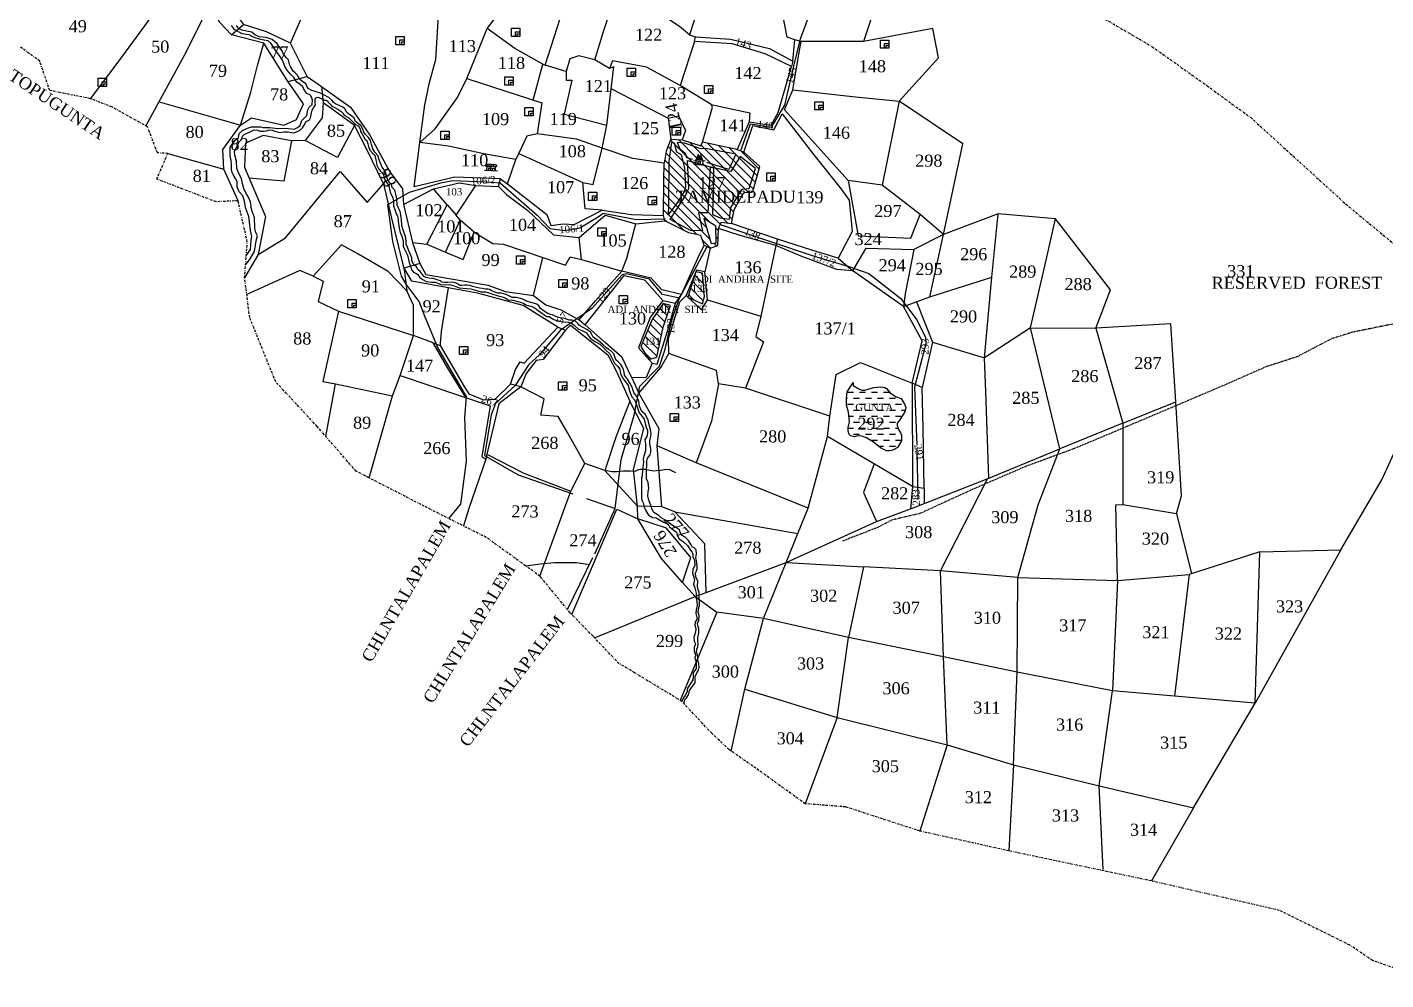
# Model space of a CAD drawing. Header units: inches. Extents: x -13 to 973, y -13 to 640.
# Drawn here: x 548.4 to 830.6, y 246.7 to 444.5 of the extents above; entities that cross this region are included whole.
import ezdxf

# ---------------------------------------------------------------- set-up
doc = ezdxf.new("R2010")
doc.units = ezdxf.units.IN
doc.header["$MEASUREMENT"] = 0
for name, pattern in [('ACAD_ISO02W100', [15, 12, -3]), ('ACAD_ISO07W100', [3, 0, -3]), ('BORDER', [1.75, 0.5, -0.25, 0.5, -0.25, 0, -0.25])]:
    doc.linetypes.add(name, pattern=pattern)
for name, color, linetype in [('CARTTRACK', 30, 'ACAD_ISO02W100'), ('NALA', 4, 'Continuous'), ('SQUAREWELL', 5, 'Continuous'), ('SURVEY_BND', 7, 'Continuous'), ('SURVEY_NO', 7, 'Continuous'), ('VILLAGE_AREA', 1, 'Continuous'), ('WATER_BODY', 4, 'Continuous')]:
    doc.layers.add(name, color=color, linetype=linetype)
doc.layers.add('FOOTPATH', color=150, linetype='ACAD_ISO07W100', lineweight=30)
doc.layers.add('VILL_BOUNDARY', color=6, linetype='BORDER', lineweight=30)
doc.styles.get("Standard").update_dxf_attribs({"font": 'TIMES.TTF'})

# ---------------------------------------------------------------- blocks, each defined once
blk = doc.blocks.new('1')
at = {"layer": 'VILLAGE_AREA'}
for points in [[(53.067, 29.967), (53.121, 30.015), (53.275, 30), (53.306, 29.954)], [(53.067, 29.967), (53.306, 29.954)], [(53.097, 29.876), (53.106, 29.965)], [(53.107, 30.002), (53.126, 29.964)], [(53.128, 29.875), (53.139, 29.93), (53.164, 29.928), (53.164, 29.873)], [(53.144, 30.013), (53.166, 29.962)], [(53.181, 29.872), (53.186, 29.961)], [(53.184, 30.009), (53.202, 29.96)], [(53.213, 29.871), (53.215, 29.925), (53.249, 29.923), (53.252, 29.869)], [(53.223, 30.005), (53.238, 29.958)], [(53.274, 29.868), (53.278, 29.956)], [(53.05, 29.878), (53.319, 29.866)]]:
    blk.add_lwpolyline(points, dxfattribs=at)
blk = doc.blocks.new('2')
at = {"layer": 'VILLAGE_AREA'}
for points in [[(57.391, 30.083), (57.629, 30.072)], [(57.397, 30.006), (57.632, 29.987)], [(57.436, 30.081), (57.43, 30.003)], [(57.436, 30.081), (57.479, 30.18), (57.538, 30.183), (57.58, 30.075)], [(57.448, 30.109), (57.566, 30.111)], [(57.461, 30.14), (57.556, 30.138)], [(57.471, 30.161), (57.548, 30.158)], [(57.481, 29.999), (57.482, 30.058), (57.523, 30.061), (57.523, 29.996)], [(57.58, 30.075), (57.576, 29.992)]]:
    blk.add_lwpolyline(points, dxfattribs=at)
for centre, radius, start, end in [((57.502, 30.19), 0.0263, 117.6939, 204.075), ((57.53, 30.2), 0.0182, 295.4125, 93.127)]:
    blk.add_arc(centre, radius, start, end, dxfattribs=at)

msp = doc.modelspace()

# ---------------------------------------------------------------- hatches: boundary and pattern name
at = {"layer": 'VILLAGE_AREA'}
h = msp.add_hatch(dxfattribs=at)
h.set_pattern_fill('ANSI31', color=256, scale=10, angle=90, style=0)
h.paths.add_polyline_path([(684.32, 418.03), (683.36, 418.56), (682.83, 420.48), (682.22, 420.57), (681.65, 416.74), (681.58, 407.57), (681.54, 405.47), (683.34, 407.88), (684.83, 410.3), (685.19, 411.38), (685.01, 415.3)], flags=16)
h.paths.add_polyline_path([(697.21, 418.59), (695.52, 419.24), (688.65, 420.63), (688.33, 419.9), (684.46, 421.15), (682.09, 421.28), (681.13, 418.77), (680.67, 416.3), (680.66, 412.82), (680.55, 405.44), (680.82, 404.32), (685.85, 401.82), (688.31, 401.29), (689.02, 399.24), (690.24, 398.63), (691.82, 399.2), (692.01, 402.73), (692.51, 404.07), (694.65, 403.77), (695.26, 406.61), (697.25, 410.19), (698.83, 410.3), (699.12, 410.4), (700.58, 415.58)])
h.paths.add_polyline_path([(687.7, 417.84), (688.3, 417.87), (688.72, 416.79), (688.67, 416), (690.28, 415.56), (690.95, 415.33), (694.54, 414.55), (696.47, 417.72), (699.68, 415.19), (698.33, 411.05), (696.91, 410.92), (694.55, 407.09), (694.25, 404.66), (692.32, 404.92), (690.71, 405.65), (690.95, 415.33), (690.28, 415.56), (689.78, 405.96), (687.83, 405.96), (688.63, 402.25), (686.15, 402.32), (681.95, 404.59), (685.19, 409.68), (685.82, 411.14), (685.52, 416.85), (687.24, 416.38), (687.27, 416.85)], flags=16)
h.paths.add_polyline_path([(687.74, 416.63), (688.14, 416.66), (688.15, 416), (687.72, 416.03)], flags=16)
h.paths.add_polyline_path([(685.01, 415.3), (685.19, 411.38), (684.83, 410.3), (683.34, 407.88), (681.54, 405.47), (681.58, 407.57), (681.65, 416.74), (682.22, 420.57), (682.83, 420.48), (683.36, 418.56), (684.32, 418.03)], flags=16)
h.paths.add_polyline_path([(688.92, 404.82), (691.43, 403.21), (691.47, 399.74), (690.44, 399.64)], flags=16)
h.paths.add_polyline_path([(699.68, 415.19), (696.47, 417.72), (694.54, 414.55), (690.95, 415.33), (690.71, 405.65), (692.32, 404.92), (694.25, 404.66), (694.55, 407.09), (696.91, 410.92), (698.33, 411.05)], flags=16)
h.paths.add_polyline_path([(687.83, 405.96), (689.78, 405.96), (690.28, 415.56), (688.88, 415.94), (687.22, 416.07), (687.24, 416.38), (685.52, 416.85), (685.82, 411.14), (685.19, 409.68), (681.95, 404.59), (686.15, 402.32), (688.63, 402.25)], flags=16)
h.paths.add_polyline_path([(681.99, 386.75), (680.52, 387.14), (678.19, 383.83), (675.85, 378.22), (677.55, 375.52), (679.2, 376.01), (680.52, 382.26)])
h.paths.add_polyline_path([(688.67, 393.43), (687.25, 393.74), (685.59, 388.49), (688.65, 387.06), (689.06, 388.64)])
h.paths.add_polyline_path([(682.42, 407.41), (708.1, 407.41), (708.1, 411.24), (682.42, 411.24)], flags=9)
h.paths.add_polyline_path([(687.13, 410.24), (693.94, 410.24), (693.94, 414.06), (687.13, 414.06)], flags=8)
h.paths.add_polyline_path([(668.55, 384.77), (689.62, 384.77), (689.62, 387.08), (668.55, 387.08)], flags=9)
h.paths.add_polyline_path([(676.19, 378.16), (680.27, 378.16), (680.27, 380.44), (676.19, 380.44)], flags=24)
h.paths.add_polyline_path([(686.31, 391.04), (707.38, 391.04), (707.38, 393.34), (686.31, 393.34)], flags=9)
h.paths.add_polyline_path([(686.03, 389.13), (690.11, 389.13), (690.11, 391.41), (686.03, 391.41)], flags=9)
at = {"layer": 'WATER_BODY'}
h = msp.add_hatch(dxfattribs=at)
h.set_pattern_fill('DASH', color=256, scale=10, style=0)
h.paths.add_polyline_path([(730.01, 363.55), (730.7, 364.67), (730.91, 365.53), (730.6, 366.29), (729.88, 367.41), (728.77, 367.88), (728.11, 368.23), (727.66, 368.62), (726.86, 369.48), (726.53, 369.71), (725.7, 369.87), (725.1, 369.82), (724.27, 369.7), (723.5, 369.52), (722.88, 369.3), (722.4, 369.19), (721.74, 369.19), (721.12, 369.41), (719.97, 370.12), (719.97, 370.78), (719.62, 370.19), (718.67, 368.82), (718.59, 367.52), (718.59, 366.05), (719, 364.58), (719.17, 362.58), (718.88, 361.44), (718.88, 360.63), (719.1, 359.98), (719.42, 359.71), (720.25, 359.48), (720.65, 359.6), (721.11, 359.66), (721.73, 359.64), (722.68, 359.3), (724.18, 358.35), (725.26, 357.5), (725.85, 357.07), (726.42, 356.77), (726.9, 356.58), (727.5, 356.59), (727.91, 356.62), (728.55, 356.81), (729.18, 357.25), (729.95, 358.62), (730, 359.22), (730, 359.84), (729.79, 360.3), (729.38, 361), (729.11, 361.84), (729.1, 362.32), (729.59, 362.9)])
h.paths.add_polyline_path([(719.99, 364.42), (728.51, 364.42), (728.51, 366.72), (719.99, 366.72)], flags=24)
h.paths.add_polyline_path([(720.18, 360.28), (726.99, 360.28), (726.99, 364.09), (720.18, 364.09)], flags=24)

# ---------------------------------------------------------------- linework, layer by layer
at = {"layer": 'CARTTRACK'}
for points in [[(696.61, 418.96), (698.66, 424.49), (702.99, 423.79), (705.74, 428.36), (707.63, 436.46), (709, 442.1), (710.89, 447.19), (713.14, 454.33), (714.65, 459.58), (715.62, 465.25), (715.79, 473.86), (716.19, 484.28), (715.68, 487.96)], [(636, 342.5), (638.46, 345.52), (639.63, 354.41), (639.32, 363.45), (639.63, 367.83), (638.74, 369.35), (633.73, 378.04), (631.09, 384.33), (629.85, 387.61), (627.12, 391.16), (626.15, 392.82), (624.39, 400.06), (623.35, 407.75), (627.81, 410.29), (634.34, 412.19), (636.76, 412.71), (645.16, 412.33), (646.65, 412.22), (654.32, 405.53), (656.99, 402.75), (660.07, 402.3), (663.21, 402.85), (667.19, 405.3), (668.05, 405.89), (674.94, 404.62), (680.88, 404.72)], [(692.36, 403.54), (702.57, 400.11), (711.63, 397.08), (719.06, 394.86), (723.17, 393.36), (729.82, 388.22), (733.08, 383.83), (734.98, 380.19), (735.04, 378.78), (732.71, 369.76), (733.17, 357.11), (733.35, 346.67)], [(660.62, 323.61), (666.27, 335.19), (670.51, 344.6), (671.77, 354.8), (674.49, 363.95), (675.62, 370), (679.73, 374.13), (680.94, 377.67), (682.28, 383.68), (683.32, 386.75), (683.9, 388.25), (688.52, 396.89), (689.64, 399)], [(683.9, 388.25), (680.35, 389.04), (677.63, 392.2), (672.91, 393.3), (671.95, 393.11), (665.66, 386.15), (659.12, 381.58), (654.79, 376.49), (652.58, 374.47), (649.76, 370.14), (645.67, 366.38), (644.79, 364.04), (643.41, 355.6), (650.4, 351.61), (670.51, 344.6)], [(651.95, 332.66), (654.95, 333.08), (657.93, 333.35), (660.35, 333.37), (662.47, 333.37), (665.17, 332.94)]]:
    msp.add_lwpolyline(points, dxfattribs=at)
at = {"layer": 'FOOTPATH', "ltscale": 0.0005}
msp.add_lwpolyline([(851.57, 389.37), (849.58, 387.92), (843.78, 385.43), (837.67, 383.75), (831.2, 382.73), (823.67, 381.2), (819.26, 379.83), (812.18, 376.12), (805.57, 373.98), (797.17, 370.27), (793.45, 368.69), (791.95, 368.05), (774.44, 360.62), (765.79, 357.01), (755.71, 353.3), (744.58, 348.49), (733.84, 343.56), (727.98, 342.19), (724.93, 340.61), (717.75, 337.82)], dxfattribs=at)
at = {"layer": 'NALA'}
for p, q in [((608.24, 429.59), (608.49, 429.91)), ((608.24, 428.99), (608.24, 429.59)), ((608.27, 428.39), (608.24, 428.99)), ((608.49, 429.91), (608.77, 429.99)), ((608.77, 429.99), (609.32, 429.83)), ((609.32, 429.83), (609.78, 429.56)), ((609.78, 429.56), (610.18, 429.41)), ((610.18, 429.41), (610.47, 429.39)), ((610.47, 429.39), (610.72, 429.23)), ((610.72, 429.23), (610.93, 429)), ((610.93, 429), (611.3, 428.63)), ((607.23, 425.74), (607.49, 426.76)), ((607.49, 426.76), (607.62, 427.33)), ((607.62, 427.33), (607.89, 427.82)), ((607.89, 427.82), (608.27, 428.39)), ((611.3, 428.63), (611.76, 428.1)), ((611.76, 428.1), (612.07, 428.02)), ((612.07, 428.02), (612.96, 427.54)), ((612.96, 427.54), (613.59, 427.13)), ((613.59, 427.13), (613.98, 426.69)), ((613.98, 426.69), (614.25, 426.24)), ((614.25, 426.24), (615.23, 425.71)), ((595.02, 422.97), (595.56, 423.19)), ((595.56, 423.19), (596.23, 423.14)), ((598.13, 423.04), (598.65, 423.24)), ((598.65, 423.24), (599.28, 423.15)), ((604.97, 423.06), (605.59, 423.65)), ((605.59, 423.65), (605.95, 424.19)), ((605.95, 424.19), (606.35, 424.97)), ((606.35, 424.97), (607.03, 425.33)), ((607.03, 425.33), (607.23, 425.74)), ((615.23, 425.71), (615.84, 425.08)), ((615.84, 425.08), (616.37, 424.54)), ((616.37, 424.54), (616.65, 424.24)), ((616.65, 424.24), (617.08, 424.09)), ((617.08, 424.09), (617.3, 423.97)), ((617.3, 423.97), (617.54, 423.34)), ((617.54, 423.34), (617.66, 422.9)), ((591.93, 419.7), (592.47, 420.73)), ((592.47, 420.73), (592.99, 421.3)), ((592.99, 421.3), (593.16, 421.93)), ((593.16, 421.93), (593.47, 422.23)), ((593.47, 422.23), (594.24, 422.59)), ((594.24, 422.59), (595.02, 422.97)), ((596.23, 423.14), (596.71, 422.97)), ((596.71, 422.97), (597.21, 422.94)), ((597.21, 422.94), (597.66, 422.94)), ((597.66, 422.94), (598.13, 423.04)), ((599.28, 423.15), (599.86, 422.98)), ((599.86, 422.98), (600.36, 422.79)), ((600.36, 422.79), (600.96, 422.65)), ((600.96, 422.65), (601.69, 422.81)), ((601.69, 422.81), (602.48, 422.84)), ((602.48, 422.84), (602.96, 422.72)), ((602.96, 422.72), (603.81, 422.62)), ((603.81, 422.62), (604.35, 422.78)), ((604.35, 422.78), (604.97, 423.06)), ((617.66, 422.9), (617.91, 422.43)), ((617.91, 422.43), (618.32, 421.68)), ((618.32, 421.68), (618.6, 421.24)), ((618.6, 421.24), (618.93, 421.01)), ((618.93, 421.01), (619.18, 420.31)), ((591.49, 418.82), (591.93, 419.7)), ((591.52, 417.97), (591.49, 418.82)), ((591.9, 416.72), (591.52, 417.97)), ((619.18, 420.31), (619.28, 419.73)), ((619.28, 419.73), (619.57, 418.99)), ((619.57, 418.99), (620.14, 418.37)), ((620.14, 418.37), (620.6, 417.94)), ((620.6, 417.94), (620.74, 417.24)), ((591.95, 415.21), (591.9, 416.72)), ((592.29, 414.32), (591.95, 415.21)), ((620.74, 417.24), (620.87, 416.74)), ((620.87, 416.74), (621.06, 415.88)), ((621.06, 415.88), (621.41, 415.18)), ((621.41, 415.18), (621.83, 414.64)), ((592.96, 413.11), (592.29, 414.32)), ((593.11, 412.08), (592.96, 413.11)), ((593.42, 411.05), (593.11, 412.08)), ((621.83, 414.64), (622.04, 414.35)), ((622.04, 414.35), (622.43, 413.85)), ((622.43, 413.85), (622.55, 413.27)), ((622.55, 413.27), (622.69, 412.86)), ((622.69, 412.86), (623.05, 412.31)), ((623.05, 412.31), (623.45, 411.8)), ((593.93, 410.03), (593.42, 411.05)), ((594.42, 409.24), (593.93, 410.03)), ((594.79, 408.26), (594.42, 409.24)), ((623.45, 411.8), (623.64, 410.99)), ((623.64, 410.99), (623.82, 410.26)), ((623.82, 410.26), (624.38, 409.13)), ((624.38, 409.13), (624.5, 408.5)), ((595.01, 406.74), (594.79, 408.26)), ((595.24, 406.15), (595.01, 406.74)), ((624.5, 408.5), (624.5, 407.43)), ((624.5, 407.43), (624.85, 406.47)), ((624.85, 406.47), (624.99, 405.99)), ((595.65, 404.99), (595.24, 406.15)), ((595.67, 402.87), (595.65, 404.99)), ((624.99, 405.99), (625.34, 405.34)), ((625.34, 405.34), (625.39, 404.92)), ((625.39, 404.92), (625.54, 403.73)), ((625.54, 403.73), (625.75, 402.53)), ((595.84, 402.04), (595.67, 402.87)), ((596.24, 401.19), (595.84, 402.04)), ((596, 400.17), (596.24, 401.19)), ((625.75, 402.53), (625.87, 401.82)), ((625.87, 401.82), (626.21, 401.19)), ((626.21, 401.19), (626.52, 400.07)), ((594.59, 396.2), (595.64, 397.96)), ((595.64, 397.96), (596, 400.17)), ((626.52, 400.07), (626.49, 399.09)), ((626.49, 399.09), (626.8, 398.46)), ((626.8, 398.46), (627.28, 397.48)), ((593.79, 395.17), (594.59, 396.2)), ((627.28, 397.48), (627.42, 397.17)), ((627.42, 397.17), (627.75, 395.69)), ((627.75, 395.69), (628.07, 394.73)), ((628.07, 394.73), (628.25, 394.13)), ((628.25, 394.13), (628.71, 393.63)), ((628.71, 393.63), (629.3, 393.38)), ((629.3, 393.38), (629.53, 393.15)), ((629.53, 393.15), (629.87, 392.64)), ((629.87, 392.64), (630.29, 392.29)), ((630.29, 392.29), (631.28, 391.75)), ((631.28, 391.75), (632.39, 391.62)), ((632.39, 391.62), (633.12, 391.58)), ((633.12, 391.58), (633.91, 391.32)), ((633.91, 391.32), (634.38, 391.13)), ((634.38, 391.13), (635.13, 391.07)), ((635.13, 391.07), (636.12, 391.11)), ((636.12, 391.11), (637.08, 390.8)), ((637.08, 390.8), (638.12, 390.43)), ((638.12, 390.43), (638.92, 390.33)), ((638.92, 390.33), (640.56, 390.21)), ((640.56, 390.21), (641.54, 389.95)), ((641.54, 389.95), (642.68, 389.61)), ((642.68, 389.61), (643.6, 389.61)), ((643.6, 389.61), (644.1, 389.45)), ((644.1, 389.45), (645.3, 389.06)), ((645.3, 389.06), (646.25, 388.77)), ((646.25, 388.77), (647.08, 388.56)), ((647.08, 388.56), (647.66, 388.31)), ((647.66, 388.31), (648.33, 387.95)), ((648.33, 387.95), (649.3, 387.87)), ((649.3, 387.87), (650.32, 387.58)), ((650.32, 387.58), (651.46, 387.23)), ((651.46, 387.23), (651.96, 386.91)), ((651.96, 386.91), (652.65, 386.69)), ((652.65, 386.69), (653.11, 386.62)), ((653.11, 386.62), (653.9, 386.22)), ((653.9, 386.22), (654.26, 385.92)), ((654.26, 385.92), (655.27, 385.15)), ((655.27, 385.15), (656.32, 384.43)), ((656.32, 384.43), (656.79, 384.43)), ((656.79, 384.43), (657.51, 383.97)), ((657.51, 383.97), (658.38, 383.58)), ((658.38, 383.58), (659.77, 383.35)), ((659.77, 383.35), (660.76, 383.3)), ((660.76, 383.3), (661.47, 383.05)), ((661.47, 383.05), (662.01, 382.63)), ((662.01, 382.63), (662.92, 381.83)), ((662.92, 381.83), (663.63, 381.56)), ((663.63, 381.56), (664.55, 381.09)), ((664.55, 381.09), (664.8, 380.73)), ((664.8, 380.73), (665.5, 379.81)), ((665.5, 379.81), (666.45, 379.23)), ((666.45, 379.23), (667.31, 378.7)), ((667.31, 378.7), (668.1, 378.01)), ((668.1, 378.01), (668.67, 377.37)), ((668.67, 377.37), (669.43, 376.68)), ((669.43, 376.68), (669.65, 376.32)), ((669.65, 376.32), (669.94, 375.57)), ((669.94, 375.57), (670.38, 374.74)), ((670.38, 374.74), (671.03, 374.12)), ((671.03, 374.12), (671.46, 373.55)), ((671.46, 373.55), (671.63, 372.61)), ((671.63, 372.61), (671.81, 372.13)), ((671.81, 372.13), (672.17, 371.5)), ((672.17, 371.5), (672.85, 370.6)), ((672.85, 370.6), (673.23, 370.11)), ((673.23, 370.11), (673.57, 368.81)), ((673.57, 368.81), (673.99, 367.75)), ((673.99, 367.75), (674.59, 367.07)), ((674.59, 367.07), (674.95, 366.14)), ((674.95, 366.14), (675.27, 365.11)), ((675.27, 365.11), (675.49, 364.43)), ((675.49, 364.43), (676.23, 363.6)), ((676.23, 363.6), (676.52, 363.11)), ((676.52, 363.11), (676.8, 361.95)), ((676.8, 361.95), (676.99, 361.45)), ((676.99, 361.45), (677.27, 360.82)), ((677.07, 359.55), (676.7, 358.87)), ((676.7, 358.87), (676.82, 358.02)), ((677.21, 360.2), (677.07, 359.55)), ((677.27, 360.82), (677.21, 360.2)), ((676.85, 356.54), (676.5, 355.43)), ((676.82, 358.02), (676.83, 357.18)), ((676.83, 357.18), (676.85, 356.54)), ((676.2, 352.68), (676.12, 351.32)), ((676.28, 353.1), (676.2, 352.68)), ((676.44, 354.22), (676.28, 353.1)), ((676.5, 355.43), (676.35, 354.93)), ((676.35, 354.93), (676.44, 354.22)), ((676.12, 351.32), (675.98, 350.96)), ((675.98, 350.96), (675.98, 350.56)), ((675.98, 350.56), (675.98, 350.13)), ((675.98, 350.13), (675.98, 349.53)), ((675.98, 349.53), (675.98, 349.14)), ((675.98, 349.14), (675.98, 348.47)), ((675.98, 348.47), (675.98, 347.94)), ((675.98, 347.94), (675.98, 346.94)), ((675.98, 346.94), (675.98, 346.65)), ((675.98, 346.65), (676.05, 346.31)), ((676.05, 346.31), (676.41, 345.66)), ((676.41, 345.66), (676.48, 345.11)), ((676.48, 345.11), (676.82, 344.23)), ((676.82, 344.23), (677.47, 343.24)), ((677.47, 343.24), (678.28, 342.69)), ((678.28, 342.69), (679.05, 342.64)), ((679.05, 342.64), (680.58, 341.73)), ((680.58, 341.73), (681.53, 341.34)), ((681.53, 341.34), (681.81, 340.78)), ((681.81, 340.78), (682.58, 340.18)), ((682.58, 340.18), (682.93, 339.98)), ((682.93, 339.98), (683.28, 339.71)), ((683.28, 339.71), (683.43, 339.08)), ((683.43, 339.08), (683.79, 338.31)), ((683.79, 338.31), (684.71, 337.7)), ((684.71, 337.7), (685.56, 336.92)), ((685.56, 336.92), (686.18, 335.92)), ((686.18, 335.92), (686.46, 335.59)), ((686.46, 335.59), (686.63, 335.16)), ((686.63, 335.16), (686.65, 334.58)), ((686.65, 334.58), (687.01, 333.83)), ((687.01, 333.83), (687.08, 332.84)), ((686.66, 331.93), (686.56, 331.16)), ((686.56, 331.16), (686.78, 330.54)), ((687.08, 332.84), (686.66, 331.93)), ((686.78, 330.54), (686.98, 329.81)), ((686.98, 329.81), (686.76, 328.91)), ((686.76, 328.91), (687.06, 328.13)), ((687.06, 328.13), (687.35, 327.03)), ((687.35, 327.03), (687.36, 325.97)), ((687.36, 325.97), (687.45, 325.29)), ((687.58, 324.47), (687.36, 323.58)), ((687.45, 325.29), (687.58, 324.47)), ((687.56, 321.66), (687.15, 320.99)), ((687.36, 323.58), (687.26, 322.76)), ((687.26, 322.76), (687.56, 321.66)), ((687.23, 318.91), (686.88, 317.85)), ((687.15, 320.99), (687.06, 320.34)), ((687.06, 320.34), (687.26, 319.64)), ((687.26, 319.64), (687.23, 318.91)), ((686.88, 317.85), (686.95, 317.07)), ((687.2, 316.52), (686.93, 315.72)), ((686.95, 317.07), (687.2, 316.52)), ((686.93, 315.72), (686.92, 314.98)), ((686.92, 314.98), (687.23, 314.13)), ((687.23, 314.13), (687.1, 313.53)), ((687.1, 313.53), (687.3, 313.01)), ((687.31, 311.37), (686.73, 310.46)), ((686.73, 310.46), (686.75, 309.79)), ((687.3, 313.01), (687.31, 312.1)), ((687.31, 312.1), (687.31, 311.37)), ((686, 308.01), (685.46, 307.16)), ((686.68, 309.01), (686, 308.01)), ((686.75, 309.79), (686.68, 309.01)), ((684.68, 305.24), (684.36, 304.53)), ((685.07, 305.75), (684.68, 305.24)), ((685.5, 306.52), (685.07, 305.75)), ((685.46, 307.16), (685.5, 306.52))]:
    msp.add_line(p, q, dxfattribs=at)
for points in [[(593.94, 397.19), (594.82, 398.39), (594.95, 400.31), (595.09, 401.07), (594.78, 402.29), (594.6, 404.05), (594.43, 405.26), (593.86, 406.86), (593.47, 408.7), (593.18, 409.54), (592.48, 410.35), (592.04, 411.37), (592, 412.51), (591.67, 413.11), (591.19, 413.94), (590.97, 414.33), (590.88, 414.99), (590.88, 416.02), (590.77, 416.84), (590.58, 417.82), (590.58, 419.6), (591.69, 421.17), (592.3, 421.56), (592.44, 422.48), (593.11, 423.1), (594.19, 423.54), (595.04, 423.82), (595.94, 423.84), (596.88, 423.84), (597.39, 423.69), (598.17, 423.69), (598.72, 423.69), (600.54, 423.49), (601.96, 423.6), (602.66, 423.51), (603.87, 423.36), (604.56, 423.71), (605.13, 424.11), (605.49, 425.18), (606.2, 425.9), (606.48, 426.2), (606.72, 427.39), (606.99, 427.91), (607.64, 428.48), (607.69, 429.45), (607.27, 430.41), (606.48, 430.78), (606.02, 431.37), (605.66, 432.15), (605.09, 432.65), (604.39, 433.09), (603.82, 434.1), (603.12, 434.76), (602.42, 435.63), (601.91, 436.38), (601.54, 437.52), (600.99, 438.42), (600.62, 438.97), (599.93, 439.84), (599.07, 441.18), (598.46, 441.73), (597.56, 441.82), (596.68, 442.04), (595.77, 442.3), (595.13, 442.61), (594.56, 442.93), (593.99, 443), (593.05, 443.16), (592.44, 443.53), (591.45, 444.05), (590.86, 444.87)], [(684.82, 304.04), (684.88, 304.47), (685.08, 305.03), (685.42, 305.36), (685.77, 305.89), (685.9, 306.42), (685.98, 306.83), (686.46, 307.46), (687.11, 308.39), (687.11, 309.19), (687.12, 309.73), (687.48, 310.45), (687.8, 310.99), (687.98, 311.59), (687.91, 312.43), (687.67, 313.07), (687.66, 313.54), (687.63, 314.2), (687.44, 314.73), (687.47, 315.4), (687.67, 315.84), (687.77, 316.54), (687.72, 317.08), (687.68, 317.9), (687.89, 318.72), (687.93, 319.69), (687.66, 320.31), (687.65, 320.72), (687.93, 321.35), (687.94, 322.34), (687.73, 322.98), (687.8, 323.79), (688.01, 324.42), (688.03, 325.27), (687.97, 326.29), (687.96, 327.22), (687.75, 327.7), (687.65, 328.48), (687.7, 329.49), (687.29, 330.42), (687.24, 331.15), (687.55, 332.01), (687.57, 332.77), (687.41, 333.77), (687.29, 334.33), (687.39, 335.16), (687.31, 336.04), (686.92, 336.39), (686.53, 336.66), (686.29, 337.02), (685.73, 337.92), (685.06, 338.63), (684.46, 338.95), (684.1, 339.47), (683.87, 340.17), (683.26, 340.55), (682.42, 341.07), (681.14, 342.07), (680.11, 342.62), (679.57, 343.14), (678.57, 343.74), (678.13, 344.5), (678.06, 344.97), (677.53, 346.29), (677.32, 347.15), (677.35, 348.09), (677.49, 348.77), (677.4, 350), (677.04, 350.76), (677.05, 351.22), (677.05, 352.75), (677.11, 353.38), (677.12, 354.47), (677.26, 355.06), (677.81, 355.76), (677.94, 356.28), (677.94, 357.09), (677.71, 357.85), (677.71, 358.67), (677.95, 359.62), (678, 360.18), (677.88, 360.96), (677.5, 362.26), (677.36, 362.95), (676.8, 364.14), (676.09, 364.74), (675.56, 365.83), (675.41, 366.94), (674.98, 367.91), (674.39, 368.7), (673.99, 369.95), (673.53, 370.79), (673.09, 371.43), (672.47, 372.28), (672.36, 372.9), (672.15, 373.78), (671.69, 374.51), (671.12, 375.06), (670.65, 375.43), (670.26, 376.7), (669.6, 377.34), (669.14, 377.64), (668.71, 377.93), (668.1, 378.51), (667.05, 379.43), (666.3, 379.86), (665.95, 380.17), (665.7, 380.75), (665.42, 381.24), (664.64, 381.78), (663.87, 382.15), (663.47, 382.36), (663.03, 382.65), (662.75, 383.02), (662.38, 383.42), (661.84, 383.66), (661.5, 383.7), (661.05, 383.7), (660.19, 383.95), (659.56, 384.12), (659.13, 384.19), (658.58, 384.33), (658.2, 384.48), (657.79, 384.66), (657.51, 384.78), (657.13, 384.88), (656.79, 385.01), (656.51, 385.11), (656.18, 385.32), (655.81, 385.58), (654.99, 386.13), (654.64, 386.71), (654.27, 387.03), (653.54, 387.25), (653.06, 387.39), (652.78, 387.46), (652.33, 387.55), (652.05, 387.68), (651.74, 387.84), (651.35, 388.05), (650.61, 388.24), (650.07, 388.38), (649.57, 388.38), (649.17, 388.41), (648.95, 388.49), (648.7, 388.62), (648.46, 388.78), (647.86, 389.06), (647.21, 389.21), (646.83, 389.33), (646.15, 389.34), (645.57, 389.54), (644.79, 389.86), (644.46, 390.04), (644.07, 390.13), (643.74, 390.15), (643.53, 390.16), (643, 390.25), (642.32, 390.32), (640.9, 390.69), (640.35, 390.87), (639.77, 390.96), (639.26, 390.98), (638.68, 390.87), (638.29, 390.92), (637.95, 391.16), (637.53, 391.37), (636.88, 391.57), (635.79, 391.54), (635.08, 391.51), (634.56, 391.58), (634.26, 391.84), (633.75, 392.04), (632.71, 392.32), (631.8, 392.42), (631.31, 392.57), (630.86, 392.8), (630.48, 393.23), (630.03, 393.81), (629.63, 394.18), (629.26, 394.8), (628.85, 395.14), (628.58, 395.44), (628.33, 396.12), (628.32, 396.67), (627.98, 397.49), (627.69, 398.1), (627.38, 398.85), (627.16, 399.47), (627.11, 399.88), (627.04, 400.77), (626.81, 401.62), (626.51, 402.49), (626.2, 403.3), (626.2, 403.71), (626.12, 405.08), (625.85, 406.27), (625.54, 406.93), (625.25, 407.59), (625.17, 408.95), (624.93, 410.16), (624.77, 410.69), (624.23, 411.25), (624.09, 411.86), (623.49, 412.5), (623.16, 413.16), (622.99, 413.94), (622.7, 414.73), (622.16, 415.45), (621.62, 416.82), (621.27, 417.89), (620.61, 418.58), (620.22, 419.31), (619.94, 420.19), (619.71, 421), (619.29, 421.64), (618.67, 422.25), (618.36, 422.71), (618.13, 423.35), (617.74, 424.15), (617.21, 424.46), (616.63, 424.94), (616.34, 425.63), (615.79, 426.1), (615.2, 426.49), (614.78, 426.85), (614.42, 427.56), (613.95, 427.93), (613.33, 428.2), (612.47, 428.61), (612.03, 428.92), (611.78, 429.32), (611.08, 429.95), (610.01, 430.52), (609.1, 430.91), (608.66, 431.07), (608.04, 431.24), (607.52, 431.39), (606.78, 431.78), (606.57, 432.14), (606.31, 432.75), (605.62, 433.26), (605.03, 433.71), (604.75, 434.16), (604.48, 434.63), (604.07, 435.03), (603.69, 435.39), (603.15, 436.24), (602.89, 436.79), (602.7, 437.74), (602.31, 438.18), (601.66, 438.91), (601.45, 439.49), (600.31, 441.07), (599.28, 441.95), (598.67, 442.18), (598.06, 442.37), (596.57, 442.55), (595.65, 442.99), (595.06, 443.5), (593.95, 443.7), (593.05, 443.92), (592.47, 444.11), (591.92, 444.89)], [(683.09, 351.98), (681.71, 352.7), (680.77, 352.65), (679.92, 352.51), (679.14, 352.4), (678.47, 352.36), (677.76, 352.51), (676.68, 352.7), (675.78, 352.7), (675.27, 352.59), (674.58, 352.29), (673.74, 352.36), (672.25, 352.36), (670.89, 352.19), (669.8, 352.19), (668.4, 352.45)]]:
    msp.add_lwpolyline(points, dxfattribs=at)
at = {"layer": 'SQUAREWELL'}
for points in [[(648.98, 444.32), (650.71, 444.32), (650.71, 442.62), (648.98, 442.62)], [(649.82, 443.6), (650.71, 443.6), (650.71, 442.62), (649.82, 442.62)], [(650.21, 443.19), (650.71, 443.19), (650.71, 442.62), (650.21, 442.62)], [(625, 442.61), (626.73, 442.61), (626.73, 440.91), (625, 440.91)], [(625.83, 441.89), (626.73, 441.89), (626.73, 440.91), (625.83, 440.91)], [(626.22, 441.48), (626.73, 441.48), (626.73, 440.91), (626.22, 440.91)], [(725.61, 441.86), (727.34, 441.86), (727.34, 440.16), (725.61, 440.16)], [(726.44, 441.14), (727.34, 441.14), (727.34, 440.16), (726.44, 440.16)], [(726.83, 440.73), (727.34, 440.73), (727.34, 440.16), (726.83, 440.16)], [(673.02, 436), (674.75, 436), (674.75, 434.3), (673.02, 434.3)], [(673.86, 435.28), (674.75, 435.28), (674.75, 434.3), (673.86, 434.3)], [(674.25, 434.87), (674.75, 434.87), (674.75, 434.3), (674.25, 434.3)], [(563.14, 433.92), (564.87, 433.92), (564.87, 432.22), (563.14, 432.22)], [(563.97, 433.2), (564.87, 433.2), (564.87, 432.22), (563.97, 432.22)], [(564.36, 432.79), (564.87, 432.79), (564.87, 432.22), (564.36, 432.22)], [(647.63, 434.23), (649.36, 434.23), (649.36, 432.53), (647.63, 432.53)], [(648.46, 433.51), (649.36, 433.51), (649.36, 432.53), (648.46, 432.53)], [(648.85, 433.1), (649.36, 433.1), (649.36, 432.53), (648.85, 432.53)], [(689.09, 432.45), (690.82, 432.45), (690.82, 430.75), (689.09, 430.75)], [(689.92, 431.73), (690.82, 431.73), (690.82, 430.75), (689.92, 430.75)], [(690.31, 431.32), (690.82, 431.32), (690.82, 430.75), (690.31, 430.75)], [(711.96, 429.06), (713.7, 429.06), (713.7, 427.36), (711.96, 427.36)], [(651.75, 427.84), (653.48, 427.84), (653.48, 426.14), (651.75, 426.14)], [(652.59, 427.12), (653.48, 427.12), (653.48, 426.14), (652.59, 426.14)], [(652.98, 426.71), (653.48, 426.71), (653.48, 426.14), (652.98, 426.14)], [(712.8, 428.34), (713.7, 428.34), (713.7, 427.36), (712.8, 427.36)], [(713.19, 427.93), (713.7, 427.93), (713.7, 427.36), (713.19, 427.36)], [(682.33, 423.8), (684.06, 423.8), (684.06, 422.1), (682.33, 422.1)], [(634.31, 422.94), (636.04, 422.94), (636.04, 421.24), (634.31, 421.24)], [(635.15, 422.22), (636.04, 422.22), (636.04, 421.24), (635.15, 421.24)], [(635.54, 421.81), (636.04, 421.81), (636.04, 421.24), (635.54, 421.24)], [(683.17, 423.08), (684.06, 423.08), (684.06, 422.1), (683.17, 422.1)], [(683.56, 422.67), (684.06, 422.67), (684.06, 422.1), (683.56, 422.1)], [(702.01, 414.29), (703.74, 414.29), (703.74, 412.59), (702.01, 412.59)], [(702.85, 413.57), (703.74, 413.57), (703.74, 412.59), (702.85, 412.59)], [(703.24, 413.16), (703.74, 413.16), (703.74, 412.59), (703.24, 412.59)], [(664.99, 410.27), (666.72, 410.27), (666.72, 408.57), (664.99, 408.57)], [(665.83, 409.55), (666.72, 409.55), (666.72, 408.57), (665.83, 408.57)], [(666.22, 409.14), (666.72, 409.14), (666.72, 408.57), (666.22, 408.57)], [(677.38, 409.36), (679.11, 409.36), (679.11, 407.66), (677.38, 407.66)], [(678.21, 408.64), (679.11, 408.64), (679.11, 407.66), (678.21, 407.66)], [(678.61, 408.23), (679.11, 408.23), (679.11, 407.66), (678.61, 407.66)], [(666.9, 402.85), (668.63, 402.85), (668.63, 401.15), (666.9, 401.15)], [(667.74, 402.13), (668.63, 402.13), (668.63, 401.15), (667.74, 401.15)], [(668.13, 401.72), (668.63, 401.72), (668.63, 401.15), (668.13, 401.15)], [(650.01, 397.04), (651.74, 397.04), (651.74, 395.34), (650.01, 395.34)], [(650.85, 396.32), (651.74, 396.32), (651.74, 395.34), (650.85, 395.34)], [(651.24, 395.91), (651.74, 395.91), (651.74, 395.34), (651.24, 395.34)], [(658.82, 392.14), (660.55, 392.14), (660.55, 390.45), (658.82, 390.45)], [(659.66, 391.42), (660.55, 391.42), (660.55, 390.45), (659.66, 390.45)], [(660.05, 391.01), (660.55, 391.01), (660.55, 390.45), (660.05, 390.45)], [(615.04, 387.97), (616.77, 387.97), (616.77, 386.27), (615.04, 386.27)], [(615.88, 387.25), (616.77, 387.25), (616.77, 386.27), (615.88, 386.27)], [(616.27, 386.84), (616.77, 386.84), (616.77, 386.27), (616.27, 386.27)], [(671.35, 388.79), (673.08, 388.79), (673.08, 387.09), (671.35, 387.09)], [(672.19, 388.07), (673.08, 388.07), (673.08, 387.09), (672.19, 387.09)], [(672.58, 387.66), (673.08, 387.66), (673.08, 387.09), (672.58, 387.09)], [(638.2, 378.26), (639.93, 378.26), (639.93, 376.56), (638.2, 376.56)], [(639.04, 377.54), (639.93, 377.54), (639.93, 376.56), (639.04, 376.56)], [(639.43, 377.12), (639.93, 377.12), (639.93, 376.56), (639.43, 376.56)], [(658.76, 370.86), (660.49, 370.86), (660.49, 369.16), (658.76, 369.16)], [(659.6, 370.14), (660.49, 370.14), (660.49, 369.16), (659.6, 369.16)], [(659.99, 369.73), (660.49, 369.73), (660.49, 369.16), (659.99, 369.16)], [(681.92, 364.33), (683.65, 364.33), (683.65, 362.63), (681.92, 362.63)], [(682.76, 363.61), (683.65, 363.61), (683.65, 362.63), (682.76, 362.63)], [(683.15, 363.2), (683.65, 363.2), (683.65, 362.63), (683.15, 362.63)]]:
    msp.add_lwpolyline(points, close=True, dxfattribs=at)
at = {"layer": 'SURVEY_BND'}
for points in [[(725.8, 452.83), (722.09, 441.56), (709.17, 441.55), (707.83, 441.93), (706.21, 442.5), (704.45, 451.81), (695.78, 454.64), (695.37, 456.11), (691.12, 457.33), (694.46, 465.12)], [(585.54, 462.23), (585.31, 458.89), (586.08, 452.79), (586.37, 449.26), (581.03, 438.66), (577.21, 431.67), (575.72, 428.9), (573.04, 424.07)], [(603.12, 441.23), (606.14, 448.19), (597.01, 451.03), (599.02, 456.57), (589.24, 460.07), (588.14, 455.18), (589.82, 449.78), (593.37, 445.13)], [(639.69, 433.85), (643.94, 444.28), (647.86, 449.4), (643.13, 454.46), (643.22, 456.37), (641.63, 457.51), (639.39, 450.87), (636.85, 451.2), (633.86, 447.05)], [(666.27, 437.77), (662.95, 438.56), (661.1, 437.95), (660.33, 435.36), (656.01, 436.62), (659.1, 446.36), (661.94, 455.52), (663.27, 459.39)], [(609.58, 432.22), (615.56, 427.9), (619.57, 422.11), (623.73, 414.47), (626.38, 410.98), (626.59, 407.7), (632.83, 410.98), (638.15, 412.22), (641.58, 411.66), (646.29, 411.47), (646.68, 413.03), (637.25, 413.42), (628.77, 411.39), (629.99, 420.58), (631.02, 428.4), (631.98, 433.02), (633.3, 437.82), (633.86, 447.05), (626.82, 449.52), (616.57, 454.22)], [(686.97, 441.57), (684.01, 432.42), (677.06, 436.22), (669.95, 437.52), (669.35, 435.98), (666.27, 437.77), (668.09, 443.61), (670.26, 450.03), (671.43, 453.56)], [(575.81, 429.07), (587.47, 425.75), (592.76, 424.16), (594.87, 431.05), (596.23, 436.61), (597.55, 441.21), (590.83, 442.93), (588.41, 445.48), (586.37, 449.26)], [(687.66, 448.26), (685.94, 442.97), (683.9, 444.65), (675.68, 450.22)], [(561.59, 429.69), (567.14, 437.01), (572.84, 444.83), (574.99, 447.77)], [(590.83, 442.93), (593.37, 445.13)], [(602.6, 433.26), (606.54, 434.3), (603.12, 441.23), (598.11, 443.58), (593.37, 445.13)], [(655.48, 436.86), (649.68, 440.12), (643.94, 444.28)], [(685.94, 442.97), (687.2, 442.55), (694.45, 442.03), (702.55, 440.09), (707.39, 437.46), (707.83, 441.93)], [(729.47, 429.19), (737.67, 438.15), (736.46, 444.3), (722.09, 441.56)], [(592.76, 424.16), (595.01, 425.75), (601.7, 424.21), (604.37, 425.37), (605.78, 428.63), (602.49, 433.42), (597.55, 441.21)], [(707.39, 437.46), (707.13, 436.37), (701.67, 439.03), (694.81, 441.08), (686.97, 441.57), (687.2, 442.55)], [(707.44, 431.54), (708.79, 439.7), (709.17, 441.55)], [(653.48, 429.39), (655.48, 436.86), (656.01, 436.62)], [(660.33, 435.36), (660.38, 433.53), (661.52, 433.56), (659.94, 426.51), (668.77, 424.16), (670.26, 436.33), (669.35, 435.98)], [(690.48, 428.46), (698.46, 426.73), (698.36, 424.92), (702.95, 424.22), (704.36, 426.83), (707.13, 436.37)], [(606.54, 434.3), (609.58, 432.22), (609.92, 428.8), (609.7, 425.74), (606.16, 421.03), (603.32, 420.96), (597.43, 422.05), (593.77, 420.45), (593.53, 415.44), (594.85, 412.37), (597.94, 405.21), (596.42, 397.33), (593.59, 392.51)], [(629.99, 420.58), (633.15, 423.41), (637.82, 429.94), (639.69, 433.85), (655.3, 428.81), (654.35, 422.42), (652.18, 421.91), (649.88, 417.03)], [(669.79, 431.71), (681.54, 425.64), (683.69, 426.13), (685.11, 423.11), (684.46, 421.15), (688.33, 419.9), (688.65, 420.63), (690.72, 427.92), (690.48, 428.46), (684.01, 432.42)], [(718.94, 412.69), (705.71, 427.36), (707.44, 431.54), (719.8, 430.16), (729.47, 429.19), (725.97, 411.72)], [(738.72, 401.48), (742.69, 420.31), (729.47, 429.19)], [(616.41, 424.12), (611.55, 427.63), (609.92, 428.8)], [(697.21, 418.59), (699.11, 424.1), (703.46, 423.24), (705.21, 426.54), (711.81, 418), (717.54, 410.85), (719.12, 408.64), (719.72, 402.13), (716.81, 396.58), (711.55, 398.14), (704.23, 400.51), (703.89, 399.18)], [(577.62, 418.33), (589.29, 415.03), (589.06, 419.12), (592.76, 424.16)], [(596.42, 397.33), (602.04, 400.79), (613.44, 414.58), (619, 408.16), (622.45, 412.04), (618.94, 419.16), (616.41, 424.12), (612.84, 417.51), (606.16, 421.03)], [(682.09, 421.28), (681.13, 418.77), (680.67, 416.3), (674.16, 417.25), (667.85, 419.41), (668.77, 424.16)], [(681.54, 425.64), (682.09, 421.28), (684.46, 421.15)], [(698.36, 424.92), (695.85, 419.12)], [(603.32, 420.96), (601.72, 412.57), (594.49, 413.19)], [(646.68, 413.03), (648.19, 412.01), (649.88, 417.03), (643.28, 418.23), (635.94, 419.83), (629.99, 420.58)], [(650.49, 418.31), (663.8, 412.28), (665.96, 411.85), (667.85, 419.41), (662.48, 421.27), (654.35, 422.42)], [(690.24, 398.63), (691.82, 399.2), (692.01, 402.73), (692.51, 404.07), (694.65, 403.77), (695.26, 406.61), (697.25, 410.19), (698.83, 410.3), (699.12, 410.4), (700.58, 415.58), (697.21, 418.59), (695.52, 419.24), (688.65, 420.63)], [(592.21, 408.51), (589.29, 415.03)], [(667.82, 406.56), (673.95, 405.61), (680.55, 405.44), (680.66, 412.82), (680.67, 416.3)], [(622.45, 412.04), (624.08, 404.91), (626.24, 396.11), (626.74, 394.24), (627.29, 389.82), (623.37, 393.84), (616.93, 397.56), (613.7, 399.34), (607.81, 392.82), (605.04, 394.03), (594.03, 389.03)], [(648.19, 412.01), (656.33, 405.64), (657.17, 403.36), (659.71, 403.72), (662.03, 403.58), (667.82, 406.56), (664.28, 406.8), (663.8, 412.28)], [(738.72, 401.48), (733.84, 405.66), (725.97, 411.72), (718.94, 412.69), (720.95, 401.21), (731.93, 400.75), (733.84, 405.66)], [(626.59, 407.7), (628.46, 399.85), (631.44, 399.47), (635.66, 407.66), (632.83, 410.98)], [(635.66, 407.66), (637.5, 405.51), (641.58, 411.66)], [(646.29, 411.47), (647.93, 409.81), (652.4, 406.5), (657.7, 401.41), (663.02, 400.9), (668.45, 405.47), (674.8, 403.7), (680.82, 404.32), (680.55, 405.44)], [(631.44, 399.47), (635.3, 397.79), (638.31, 404.49), (637.5, 405.51)], [(635.3, 397.79), (638.98, 396.28), (641.22, 401.99), (638.31, 404.49)], [(663.55, 396.28), (671.88, 393.9), (672.95, 396.57), (674.8, 403.7)], [(689.02, 399.24), (688.31, 401.29), (685.85, 401.82), (680.82, 404.32)], [(704.23, 400.51), (694.65, 403.77)], [(735.88, 388.53), (748.73, 392.6), (750.08, 405.81), (738.72, 401.48)], [(756.75, 382.12), (760, 396.14), (761.96, 404.77), (750.08, 405.81)], [(756.75, 382.12), (770.35, 382.04), (773.41, 390.02), (761.96, 404.77)], [(641.22, 401.99), (645.14, 399.62), (647.34, 399.46), (660.22, 395.1), (661.21, 396.84), (663.55, 396.28), (663.02, 400.9)], [(703.89, 399.18), (696.49, 401.31), (692.01, 402.73)], [(730.41, 386.53), (735.88, 388.53), (738.72, 401.48), (732.52, 398.38)], [(628.46, 399.85), (629.96, 395.5), (626.68, 394.48)], [(684.3, 389), (687.72, 396.55), (689.02, 399.24), (690.24, 398.63), (689.14, 393.72)], [(715.09, 363.74), (716.39, 372.44), (721.46, 374.93), (732.21, 370.61), (734.27, 379.41), (730.41, 386.53), (719.89, 393.93), (716.54, 394.2), (709.3, 396.95), (703.89, 399.18), (700.75, 384.55)], [(719.89, 393.93), (722.66, 398.68), (732.52, 398.38), (730.75, 389.15), (730.41, 386.53)], [(629.96, 395.5), (631.22, 393.19), (644.18, 390.96), (647.67, 389.65), (653.56, 388.84), (655.49, 396.7)], [(716.81, 396.58), (719.89, 393.93)], [(607.81, 392.82), (609.89, 391.81), (608.82, 387.59), (613.11, 385.58), (628.64, 380.53), (628.68, 386.83), (627.29, 389.82)], [(635.87, 390.41), (628.3, 391.79), (626.68, 394.48)], [(653.56, 388.84), (656.13, 386.85), (659.24, 385.87), (663.05, 383.8), (666.43, 387.73), (671.88, 393.9)], [(663.05, 383.8), (664.31, 382.74), (668.52, 388.05), (672.36, 392.95), (676.64, 392.05), (680.39, 387.77), (683.03, 387.21), (684.3, 389), (680.2, 389.98), (678.01, 392.42), (671.88, 393.9)], [(689.71, 387.93), (689.14, 393.72), (687.39, 394.09), (685.24, 388.81)], [(733.11, 387.52), (736.44, 379.16), (747.23, 375.91), (748.73, 392.6)], [(632.72, 379.02), (634.16, 378.46), (639.2, 369.92), (640.12, 368.38), (643.21, 367.14), (645.58, 367.27), (648.82, 370.43), (649.84, 373.46), (650.8, 375.03), (651.66, 374.77), (658.64, 382.23), (654.74, 384.64), (651.45, 386.72), (641.91, 389.33), (635.87, 390.41), (634.4, 381.36), (634.16, 378.79), (634.16, 378.46)], [(821.18, 336.02), (829.72, 350.57), (839.13, 371.17), (843.27, 383.02), (844.29, 389.5)], [(680.39, 387.77), (677.81, 384.22), (675.35, 377.98), (678.24, 374.76), (676.93, 371.82), (674.01, 371.71), (671.96, 375.93), (668.54, 378.98), (664.31, 382.74)], [(674.01, 371.71), (675.47, 368.52), (680.03, 373.89), (681.7, 376.75), (681.63, 379.86), (683.97, 387.48), (685.24, 388.81), (688.47, 385.88), (689.71, 387.93), (700.75, 384.55), (699.71, 380.32), (701.3, 379.21), (697.56, 369.6), (691.96, 370.46), (691.58, 373.24), (681.7, 376.75)], [(678.24, 374.76), (679.25, 374.53), (681.45, 381.6), (683.03, 387.21)], [(613.11, 385.58), (609.84, 370.97), (612.45, 370.51), (624.29, 367.99), (625.91, 372.23), (628.64, 380.53)], [(658.64, 382.23), (660.21, 381.59), (655.57, 375.54), (654.14, 375.31), (652.03, 372.6), (650.91, 369.85), (648.82, 370.43)], [(660.21, 381.59), (661.24, 382.63), (668.97, 376.49), (670.86, 372.92), (673.56, 366.86), (670.66, 359.42), (668.4, 352.45), (664.25, 353.95), (660.69, 360.24), (658.7, 363.69), (655.09, 363.97), (655.76, 367.33), (650.91, 369.85)], [(748.14, 350.88), (762.84, 356.95), (756.75, 382.12), (747.23, 375.91)], [(770.35, 382.04), (775.95, 362.32), (762.84, 356.95)], [(775.95, 362.32), (786.96, 366.76), (785.89, 382.97), (770.35, 382.04)], [(639.52, 367.63), (635.8, 373.76), (632.72, 379.02), (628.64, 380.53)], [(736.44, 379.16), (734.29, 369.72), (732.21, 370.61)], [(748.14, 350.88), (747.5, 368.88), (747.23, 375.91)], [(610.44, 359.56), (612.45, 370.51)], [(625.91, 372.23), (644.6, 365.91), (642.87, 355.38), (643.64, 354.83), (640.12, 344.6), (639.03, 340.97)], [(650.91, 369.85), (646.34, 366.32), (643.88, 355.9), (643.64, 354.83)], [(691.96, 370.46), (690.52, 362.76), (687.32, 354.09), (679.28, 357.61), (679.67, 361.13), (675.47, 368.52)], [(710.59, 344.65), (714.62, 359.55), (715.09, 363.74), (697.56, 369.6)], [(732.21, 370.61), (732.3, 349.19), (734.7, 348.84), (734.47, 361.25), (734.29, 369.72)], [(619.41, 350.97), (624.29, 367.99)], [(661.51, 322.6), (670.87, 344.47), (675.25, 342.47), (675.19, 345.05), (674.32, 352.7), (676.47, 361.21), (673.56, 366.86)], [(787.09, 343.58), (788.09, 347.2), (786.96, 366.76)], [(775.95, 362.32), (775.95, 345.39)], [(732.3, 349.19), (714.62, 359.55)], [(643.88, 355.9), (651.55, 351.92), (661.35, 348.21), (664.25, 353.95)], [(680.24, 344.95), (679.28, 357.61)], [(754.17, 330.27), (758.38, 345.35), (762.84, 356.95)], [(682.93, 343.93), (708.43, 339.42), (710.59, 344.65), (687.32, 354.09)], [(724.34, 353.86), (722.07, 347.88), (724.81, 341.92), (732.99, 344.95), (748.14, 350.88)], [(675.19, 345.05), (668.4, 352.45)], [(738.06, 331.67), (747.82, 350.75)], [(654.9, 330.53), (661.35, 348.21)], [(732.3, 349.19), (731.87, 344.54)], [(734.7, 348.84), (734.7, 345.62)], [(687.12, 326.3), (689.39, 327.17), (689.12, 337.24), (682.93, 343.93), (680.24, 344.95), (675.19, 345.05)], [(774.81, 329.65), (774.48, 345.33), (775.95, 345.39), (787.09, 343.58), (790.23, 331.03)], [(666.26, 317.72), (687.12, 326.3), (684.54, 329.22), (680.16, 334.22), (675.25, 342.47)], [(684.54, 329.22), (686.22, 334.42), (681.2, 340.53), (675.25, 342.47)], [(706.02, 333.35), (724.81, 341.92)], [(689.39, 327.17), (706.02, 333.35), (708.43, 339.42)], [(804.36, 335.59), (821.18, 336.02), (803.43, 304.2)], [(701.33, 321.78), (706.02, 333.35)], [(706.02, 333.35), (722.12, 332.51), (719.01, 317.78), (701.33, 321.78)], [(803.43, 304.2), (804.36, 335.59), (789.74, 330.87), (786.67, 305.61)], [(738.73, 313.79), (738.06, 331.67), (722.12, 332.51)], [(753.98, 310.6), (754.17, 330.27), (738.06, 331.67)], [(754.17, 330.27), (774.81, 329.65), (773.77, 306.73), (753.98, 310.6)], [(774.81, 329.65), (789.74, 330.87)], [(687.12, 326.3), (691.65, 323.09), (684.03, 304.74)], [(694.63, 294.2), (697.46, 307.09), (701.33, 321.78), (691.65, 323.09)], [(697.46, 307.09), (716.62, 301.22), (719.01, 317.78)], [(739.46, 295.49), (738.73, 313.79), (719.01, 317.78)], [(753.25, 291.37), (753.98, 310.6), (738.73, 313.79)], [(753.25, 291.37), (771.06, 287.02), (773.77, 306.73)], [(790.59, 282.4), (803.43, 304.2), (786.67, 305.61), (773.77, 306.73)], [(716.62, 301.22), (709.98, 283.28)], [(716.62, 301.22), (739.46, 295.49), (733.78, 277.61)], [(739.46, 295.49), (753.25, 291.37), (752.28, 273.49)], [(771.86, 269.64), (771.06, 287.02), (790.59, 282.4), (781.86, 267.26)]]:
    msp.add_lwpolyline(points, dxfattribs=at)
at = {"layer": 'VILL_BOUNDARY'}
for points in [[(764.29, 450.87), (782.06, 440.49), (793.44, 432.38), (802.49, 425.78), (822.27, 407.8), (844.29, 389.5)], [(764.29, 450.87), (782.06, 440.49), (793.44, 432.38), (802.49, 425.78), (822.27, 407.8), (844.29, 389.5)], [(839.31, 246.72), (827.8, 250.73), (823.07, 253.92), (808.46, 261.14), (781.86, 267.26), (752.28, 273.49), (733.78, 277.61), (718.4, 282.62), (709.98, 283.28), (699.73, 290.66), (694.11, 294.57), (690.58, 297.94), (684.36, 304.53), (674.56, 310.49), (671.31, 312.42), (665.86, 318.13), (661.17, 322.95), (654.9, 330.53), (643.76, 338.59), (630.88, 345.07), (616.71, 352.35), (608.62, 361.65), (600.03, 370.91), (594.64, 384.24), (593.59, 392.51), (594.14, 399.93), (592.21, 408.51), (587.64, 408.27), (575.36, 413), (577.62, 418.33), (575.47, 418.44), (573.38, 423.88), (566, 427.99), (561.59, 429.69), (553.12, 431.4), (551.03, 437.5), (545.85, 441.29)], [(839.31, 246.72), (827.8, 250.73), (823.07, 253.92), (808.46, 261.14), (781.86, 267.26), (752.28, 273.49), (733.78, 277.61), (718.4, 282.62), (709.98, 283.28), (699.73, 290.66), (694.11, 294.57), (690.58, 297.94), (684.36, 304.53), (674.56, 310.49), (671.31, 312.42), (665.86, 318.13), (661.17, 322.95), (654.9, 330.53), (643.76, 338.59), (630.88, 345.07), (616.71, 352.35), (608.62, 361.65), (600.03, 370.91), (594.64, 384.24), (593.59, 392.51), (594.14, 399.93), (592.21, 408.51), (587.64, 408.27), (575.36, 413), (577.62, 418.33), (575.47, 418.44), (573.38, 423.88), (566, 427.99), (561.59, 429.69), (553.12, 431.4), (551.03, 437.5), (545.85, 441.29)]]:
    msp.add_lwpolyline(points, dxfattribs=at)
at = {"layer": 'VILLAGE_AREA'}
for points in [[(684.32, 418.03), (683.36, 418.56), (682.83, 420.48), (682.22, 420.57), (681.65, 416.74), (681.58, 407.57), (681.54, 405.47), (683.34, 407.88), (684.83, 410.3), (685.19, 411.38), (685.01, 415.3), (684.32, 418.03)], [(695.55, 418.2), (689.28, 419.38), (688.3, 419.28), (684.89, 420.44), (683.43, 420.6), (683.92, 419.28), (685.04, 418.36), (685.32, 417.5), (686.59, 417.12)], [(695.55, 418.2), (694.11, 415), (689.54, 416.47)], [(690.71, 405.65), (692.32, 404.92), (694.25, 404.66), (694.55, 407.09), (696.91, 410.92), (698.33, 411.05), (699.68, 415.19), (696.47, 417.72), (694.54, 414.55), (690.95, 415.33), (690.28, 415.56), (690.95, 415.33), (690.71, 405.65)], [(688.63, 402.25), (686.15, 402.32), (681.95, 404.59), (685.19, 409.68), (685.82, 411.14), (685.52, 416.85), (690.28, 415.56), (689.78, 405.96), (687.83, 405.96), (688.63, 402.25)], [(691.43, 403.21), (688.92, 404.82), (690.44, 399.64), (691.47, 399.74), (691.43, 403.21)], [(688.65, 387.06), (689.06, 388.64), (688.67, 393.43), (687.25, 393.74), (685.59, 388.49), (688.65, 387.06)], [(681.99, 386.75), (680.52, 387.14), (678.19, 383.83), (675.85, 378.22), (677.55, 375.52), (679.2, 376.01), (680.52, 382.26), (681.99, 386.75)]]:
    msp.add_lwpolyline(points, dxfattribs=at)
at = {"layer": 'WATER_BODY'}
msp.add_lwpolyline([(720.25, 359.48), (719.42, 359.71), (719.1, 359.98), (718.88, 360.63), (718.88, 361.44), (719.17, 362.58), (719, 364.58), (718.59, 366.05), (718.59, 367.52), (718.67, 368.82), (719.62, 370.19), (719.97, 370.78), (719.97, 370.12), (721.12, 369.41), (721.74, 369.19), (722.4, 369.19), (722.88, 369.3), (723.5, 369.52), (724.27, 369.7), (725.1, 369.82), (725.7, 369.87), (726.53, 369.71), (726.86, 369.48), (727.66, 368.62), (728.11, 368.23), (728.77, 367.88), (729.88, 367.41), (729.88, 367.41), (730.6, 366.29), (730.91, 365.53), (730.7, 364.67), (730.01, 363.55), (729.59, 362.9), (729.1, 362.32), (729.11, 361.84), (729.38, 361), (729.79, 360.3), (730, 359.84), (730, 359.22), (729.95, 358.62), (729.18, 357.25), (728.55, 356.81), (727.91, 356.62), (727.5, 356.59), (726.9, 356.58), (726.42, 356.77), (725.85, 357.07), (725.26, 357.5), (724.18, 358.35), (722.68, 359.3), (721.73, 359.64), (721.11, 359.66), (720.65, 359.6), (720.25, 359.48)], dxfattribs=at)

# ---------------------------------------------------------------- block references
at = {"layer": 'SURVEY_BND', "xscale": 10, "yscale": 10, "zscale": 10}
for name in ['2', '1']:
    msp.add_blockref(name, (112.92, 116.04), dxfattribs=at)

# ---------------------------------------------------------------- texts
at = {"layer": 'SURVEY_NO'}
for s, height, p in [('49', 2.5, (557.05, 443.49)), ('122', 2.5, (674.63, 441.71)), ('50', 2.5, (574.17, 439.26)), ('77', 2.5, (598.94, 438.09)), ('113', 2.5, (635.96, 439.36)), ('111', 2.5, (618.02, 435.84)), ('118', 2.5, (646.16, 435.87)), ('148', 2.5, (721.1, 435.19)), ('79', 2.5, (586.15, 434.24)), ('142', 2.5, (695.26, 433.76)), ('78', 2.5, (598.85, 429.33)), ('121', 2.5, (664.19, 431.06)), ('123', 2.5, (679.61, 429.56)), ('109', 2.5, (642.86, 424.2)), ('119', 2.5, (656.91, 424.23)), ('80', 2.5, (581.31, 421.53)), ('85', 2.5, (610.67, 421.8)), ('125', 2.5, (673.96, 422.32)), ('141', 2.5, (692.16, 422.9)), ('146', 2.5, (713.63, 421.38)), ('82', 2.5, (590.65, 419.01)), ('83', 2.5, (597.04, 416.51)), ('110', 2.5, (638.51, 415.67)), ('108', 2.5, (658.79, 417.53)), ('298', 2.5, (732.83, 415.58)), ('81', 2.5, (582.8, 412.42)), ('84', 2.5, (607.14, 413.99)), ('107', 2.5, (656.37, 410.07)), ('126', 2.5, (671.74, 410.92)), ('127', 2.5, (687.76, 410.93)), ('103', 1.5, (635.38, 409.61)), ('TAMIDEPADU', 2.5, (683.06, 408.1)), ('139', 2.5, (708.12, 407.97)), ('102', 2.5, (629.02, 405.29)), ('297', 2.5, (724.33, 405.13)), ('87', 2.5, (612.07, 403.01)), ('101', 2.5, (633.57, 401.92)), ('104', 2.5, (648.46, 402.25)), ('100', 2.5, (636.87, 399.48)), ('105', 2.5, (667.25, 399)), ('324', 2.5, (720.23, 399.28)), ('128', 2.5, (679.47, 396.65)), ('296', 2.5, (742.15, 396.15)), ('99', 2.5, (642.77, 394.94)), ('136', 2.5, (695.26, 393.43)), ('294', 2.5, (725.23, 393.85)), ('295', 2.5, (732.87, 393.1)), ('289', 2.5, (752.32, 392.54)), ('331', 2.5, (797.61, 392.64)), ('98', 2.5, (661.4, 390.09)), ('ADI  ANDHRA  SITE', 1.5, (686.69, 391.46)), ('288', 2.5, (763.82, 389.94)), ('RESERVED  FOREST', 2.5, (794.38, 390.22)), ('91', 2.5, (617.9, 389.47)), ('135', 1.5, (686.41, 389.54)), ('92', 2.5, (630.53, 385.33)), ('ADI  ANDHRA  SITE', 1.5, (668.94, 385.19)), ('130', 2.5, (671.28, 382.81)), ('290', 2.5, (740.03, 383.22)), ('88', 2.5, (603.66, 378.65)), ('134', 2.5, (690.55, 379.36)), ('137/1', 2.5, (711.89, 380.74)), ('90', 2.5, (617.77, 376.17)), ('93', 2.5, (643.73, 378.32)), ('131', 1.5, (676.57, 378.56)), ('147', 2.5, (627.09, 373.03)), ('287', 2.5, (778.32, 373.54)), ('286', 2.5, (765.22, 370.83)), ('95', 2.5, (662.94, 368.92)), ('133', 2.5, (682.66, 365.36)), ('285', 2.5, (752.97, 366.32)), ('GUNTA', 1.5, (720.38, 364.84)), ('284', 2.5, (739.51, 361.74)), ('89', 2.5, (616.1, 361.16)), ('292', 2.5, (720.82, 360.96)), ('266', 2.5, (630.66, 355.88)), ('268', 2.5, (653.1, 356.97)), ('96', 2.5, (671.85, 357.79)), ('280', 2.5, (700.4, 358.31)), ('319', 2.5, (780.97, 349.82)), ('282', 2.5, (725.74, 346.5)), ('273', 2.5, (648.97, 342.73)), ('318', 2.5, (763.93, 341.81)), ('309', 2.5, (748.62, 341.55)), ('274', 2.5, (661.01, 336.72)), ('308', 2.5, (730.72, 338.44)), ('320', 2.5, (779.89, 337.09)), ('278', 2.5, (695.24, 335.2)), ('275', 2.5, (672.41, 327.99)), ('301', 2.5, (695.95, 325.95)), ('302', 2.5, (710.99, 325.23)), ('307', 2.5, (728.13, 322.73)), ('323', 2.5, (807.74, 323.01)), ('310', 2.5, (744.98, 320.66)), ('317', 2.5, (762.73, 319.07)), ('321', 2.5, (779.98, 317.66)), ('322', 2.5, (795.04, 317.37)), ('299', 2.5, (678.99, 315.84)), ('303', 2.5, (708.27, 311.16)), ('300', 2.5, (690.57, 309.48)), ('306', 2.5, (726.03, 306.01)), ('311', 2.5, (744.88, 302)), ('316', 2.5, (762.07, 298.48)), ('304', 2.5, (704.05, 295.62)), ('315', 2.5, (783.68, 294.73)), ('305', 2.5, (723.79, 289.83)), ('312', 2.5, (743.12, 283.4)), ('313', 2.5, (761.21, 279.6)), ('314', 2.5, (777.42, 276.63))]:
    msp.add_text(s, height=height, dxfattribs=at).set_placement(p)
for s, height, rotation, p in [('143', 1.5, 342.4545, (695.3, 440.94)), ('TOPUGUNTA', 2.5, 326.2534, (544.32, 433.88)), ('145', 1.5, 75.0816, (707.33, 432.69)), ('124', 2.5, 102.1821, (684.47, 423.42)), ('140', 1.5, 350.5461, (699.93, 423.72)), ('86', 2.5, 119.0765, (625.26, 412.21)), ('106/2', 1.5, 4.7287, (640.64, 411.75)), ('106/1', 1.5, 4.7287, (658.96, 401.72)), ('138', 1.5, 338.0066, (697.17, 401.57)), ('137/2', 1.5, 340.0376, (711.18, 396.51)), ('129', 1.5, 53.5538, (667.66, 387.07)), ('97', 1.5, 50.5022, (659.35, 382.82)), ('132', 1.5, 90, (682.81, 380.76)), ('94', 1.5, 50.5022, (655.6, 375.81)), ('293', 1.5, 90, (735.61, 376.52)), ('267', 1.5, 341.4585, (642.58, 366.77)), ('291', 1.5, 278.4108, (732.61, 357.81)), ('283', 1.5, 91.6863, (733.8, 345.24)), ('CHLNTALAPALEM', 2.5, 59.9133, (619.88, 312.45)), ('277', 2.5, 311.6654, (680.43, 342.22)), ('276', 2.5, 122.0344, (683.44, 335.53)), ('CHLNTALAPALEM', 2.5, 58.4072, (632.6, 303.92)), ('CHLNTALAPALEM', 2.5, 52.3874, (639.95, 294.87))]:
    msp.add_text(s, height=height, rotation=rotation, dxfattribs=at).set_placement(p)

doc.saveas('drawing.dxf')
